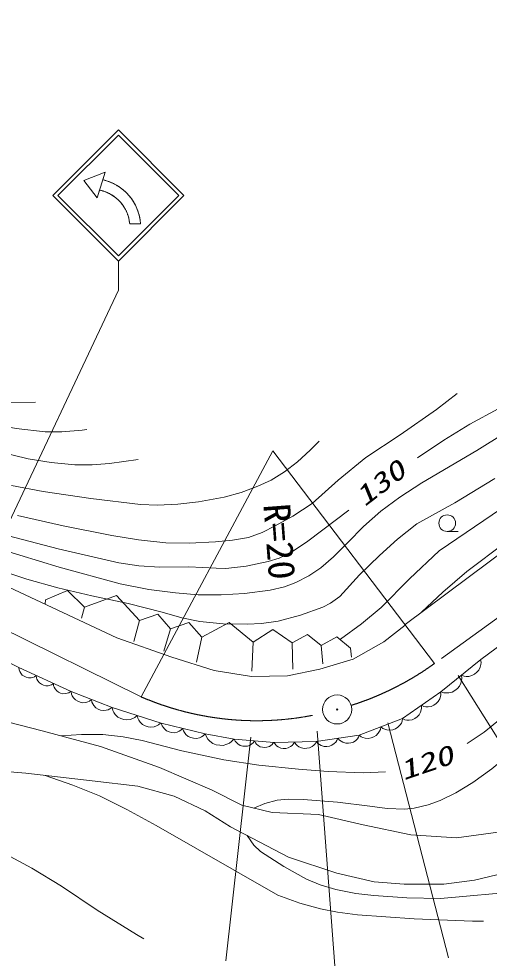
# Model space of a CAD drawing. Units: millimetres, scale not verified. Extents: x 40000 to 680000, y 20000 to 380000.
# Drawn here: x 141956 to 174232, y 239774 to 304271 of the extents above; entities that cross this region are included whole.
import ezdxf
from ezdxf.enums import TextEntityAlignment as Align

# ---------------------------------------------------------------- set-up
doc = ezdxf.new("R2010")
doc.units = ezdxf.units.MM
doc.header["$LTSCALE"] = 1000
doc.linetypes.add('CHAIN', pattern=[18.5, 12, -1.5, 3.5, -1.5])
for name, color, linetype, lineweight in [('M-BGD', 7, 'Continuous', 13), ('M-BGD-EXST', 7, 'Continuous', 13), ('M-BMK', 2, 'CHAIN', 13), ('M-BMK-SRVR', 3, 'Continuous', 13), ('M-STR-HTXT', 7, 'Continuous', 13), ('M-STR-STRC', 7, 'Continuous', 13)]:
    doc.layers.add(name, color=color, linetype=linetype, lineweight=lineweight)
doc.styles.add('ＭＳ ゴシック', font='')
doc.styles.get('ＭＳ ゴシック').set_extended_font_data('MS Gothic')

msp = doc.modelspace()

# ---------------------------------------------------------------- linework, layer by layer
at = {"layer": 'M-BGD'}
for p, q in [((168472, 262692), (182918, 273469)), ((161783, 268408), (164594, 270535)), ((171350, 269074), (172100, 269074)), ((173656, 260280), (182014, 266508)), ((139471, 266086), (148689, 261775)), ((143784, 264383), (145295, 265020)), ((145295, 265020), (146464, 263871)), ((146464, 263871), (148648, 264674)), ((148648, 264674), (150229, 262967)), ((143784, 264383), (143754, 264112)), ((146464, 263871), (146254, 263118)), ((150229, 262967), (151488, 263394)), ((151488, 263394), (152367, 262395)), ((150229, 262967), (149837, 261522)), ((152367, 262395), (153627, 262822)), ((153627, 262822), (154505, 261823)), ((154505, 261823), (156387, 262817)), ((156387, 262817), (158028, 261462)), ((167004, 261500), (168472, 262646)), ((168472, 262646), (168472, 262692)), ((152367, 262395), (151915, 260859)), ((158028, 261462), (159378, 262340)), ((159378, 262340), (160709, 261432)), ((160709, 261432), (161770, 262009)), ((161770, 262009), (162711, 261251)), ((138714, 261329), (141969, 259722)), ((148689, 261775), (152467, 260445)), ((154505, 261823), (154144, 260107)), ((158028, 261462), (157938, 259474)), ((160709, 261432), (160769, 259625)), ((162711, 261251), (163773, 261828)), ((162711, 261251), (162817, 259986)), ((163773, 261828), (164714, 261070)), ((164895, 260307), (167004, 261500)), ((164714, 261070), (164774, 260438)), ((152467, 260445), (155356, 259528)), ((162602, 259619), (164895, 260307)), ((170924, 258070), (173656, 260280)), ((173616, 259767), (173658, 259932)), ((173673, 260075), (173645, 260272)), ((173658, 259932), (173673, 260075)), ((141969, 259722), (141985, 259571)), ((141969, 259722), (145545, 258074)), ((141985, 259571), (142023, 259467)), ((142023, 259467), (142085, 259353)), ((142085, 259353), (142194, 259217)), ((155356, 259528), (157924, 259115)), ((160401, 259161), (162602, 259619)), ((173226, 259276), (173384, 259405)), ((173384, 259405), (173522, 259559)), ((173522, 259559), (173616, 259767)), ((142194, 259217), (142325, 259128)), ((142325, 259128), (142467, 259063)), ((142467, 259063), (142619, 259021)), ((142619, 259021), (142794, 259027)), ((142794, 259027), (142921, 259054)), ((142921, 259054), (143024, 259092)), ((143024, 259092), (143149, 259178)), ((143149, 259178), (143166, 259027)), ((143166, 259027), (143204, 258924)), ((143204, 258924), (143266, 258809)), ((143266, 258809), (143375, 258673)), ((143375, 258673), (143506, 258584)), ((157924, 259115), (160401, 259161)), ((172193, 258448), (172293, 258668)), ((172293, 258668), (172337, 258843)), ((172353, 258995), (172323, 259202)), ((172323, 259202), (172510, 259134)), ((172337, 258843), (172353, 258995)), ((172510, 259134), (172653, 259119)), ((172653, 259119), (172823, 259125)), ((172823, 259125), (173046, 259174)), ((173046, 259174), (173226, 259276)), ((143506, 258584), (143647, 258519)), ((143647, 258519), (143800, 258477)), ((143800, 258477), (143974, 258483)), ((143974, 258483), (144101, 258510)), ((144101, 258510), (144205, 258548)), ((144205, 258548), (144330, 258634)), ((144330, 258634), (144346, 258483)), ((144346, 258483), (144385, 258380)), ((144385, 258380), (144447, 258265)), ((144447, 258265), (144556, 258129)), ((144556, 258129), (144686, 258040)), ((144686, 258040), (144828, 257975)), ((145282, 257966), (145386, 258004)), ((145386, 258004), (145511, 258090)), ((145545, 258074), (145575, 257902)), ((145545, 258074), (148357, 256989)), ((168272, 256222), (170924, 258070)), ((170910, 257866), (170897, 258052)), ((170924, 258070), (171121, 257998)), ((171121, 257998), (171273, 257982)), ((171453, 257989), (171689, 258041)), ((171689, 258041), (171879, 258149)), ((171879, 258149), (172047, 258285)), ((172047, 258285), (172193, 258448)), ((144828, 257975), (144981, 257933)), ((144981, 257933), (145155, 257939)), ((145155, 257939), (145282, 257966)), ((145575, 257902), (145626, 257786)), ((145626, 257786), (145706, 257658)), ((145706, 257658), (145841, 257510)), ((145841, 257510), (145998, 257417)), ((145998, 257417), (146166, 257352)), ((146166, 257352), (146345, 257315)), ((146545, 257335), (146690, 257375)), ((146690, 257375), (146806, 257427)), ((146806, 257427), (146944, 257534)), ((146944, 257534), (146974, 257362)), ((146974, 257362), (147026, 257246)), ((170594, 257256), (170733, 257392)), ((170733, 257392), (170836, 257580)), ((170836, 257580), (170886, 257732)), ((170886, 257732), (170910, 257866)), ((171273, 257982), (171453, 257989)), ((136962, 257080), (143559, 255386)), ((146345, 257315), (146545, 257335)), ((147026, 257246), (147105, 257119)), ((147105, 257119), (147241, 256970)), ((147241, 256970), (147398, 256877)), ((147398, 256877), (147566, 256812)), ((147566, 256812), (147745, 256776)), ((147745, 256776), (147945, 256795)), ((147945, 256795), (148089, 256835)), ((148089, 256835), (148206, 256887)), ((148206, 256887), (148344, 256995)), ((148357, 256989), (148405, 256785)), ((148357, 256989), (151732, 255905)), ((148405, 256785), (148475, 256649)), ((169523, 256665), (169573, 256817)), ((169573, 256817), (169597, 256951)), ((169597, 256951), (169585, 257137)), ((169585, 257137), (169755, 257061)), ((169755, 257061), (169889, 257037)), ((169889, 257037), (170048, 257031)), ((170048, 257031), (170261, 257062)), ((170261, 257062), (170437, 257146)), ((170437, 257146), (170594, 257256)), ((148475, 256649), (148579, 256502)), ((148579, 256502), (148751, 256333)), ((148751, 256333), (148946, 256233)), ((148946, 256233), (149152, 256167)), ((149152, 256167), (149368, 256135)), ((149368, 256135), (149607, 256172)), ((149607, 256172), (149777, 256230)), ((149777, 256230), (149913, 256300)), ((149913, 256300), (150071, 256439)), ((150071, 256439), (150116, 256246)), ((150116, 256246), (150182, 256117)), ((150182, 256117), (150280, 255978)), ((165299, 255097), (168272, 256222)), ((168258, 256046), (168292, 256230)), ((168272, 256222), (168442, 256146)), ((168442, 256146), (168576, 256122)), ((168576, 256122), (168736, 256116)), ((168736, 256116), (168948, 256147)), ((168948, 256147), (169124, 256231)), ((169124, 256231), (169282, 256341)), ((169282, 256341), (169421, 256477)), ((169421, 256477), (169523, 256665)), ((150280, 255978), (150443, 255819)), ((150443, 255819), (150627, 255724)), ((150627, 255724), (150821, 255662)), ((150821, 255662), (151026, 255632)), ((151026, 255632), (151251, 255666)), ((151251, 255666), (151412, 255722)), ((151412, 255722), (151540, 255788)), ((151540, 255788), (151689, 255918)), ((151732, 255905), (151785, 255738)), ((151732, 255905), (154746, 255181)), ((151785, 255738), (151851, 255629)), ((151851, 255629), (151947, 255514)), ((151947, 255514), (152101, 255384)), ((152960, 255363), (153068, 255430)), ((153068, 255430), (153191, 255554)), ((153191, 255554), (153247, 255376)), ((166706, 255356), (166762, 255480)), ((166762, 255480), (166795, 255663)), ((166795, 255663), (166942, 255548)), ((166942, 255548), (167065, 255492)), ((167065, 255492), (167219, 255447)), ((167219, 255447), (167433, 255426)), ((167433, 255426), (167623, 255464)), ((167623, 255464), (167803, 255532)), ((167803, 255532), (167971, 255629)), ((167971, 255629), (168117, 255787)), ((168117, 255787), (168203, 255922)), ((168203, 255922), (168258, 256046)), ((143559, 255386), (147570, 254298)), ((152101, 255384), (152269, 255313)), ((152269, 255313), (152444, 255271)), ((152444, 255271), (152626, 255258)), ((152626, 255258), (152822, 255304)), ((152822, 255304), (152960, 255363)), ((153247, 255376), (153318, 255261)), ((153318, 255261), (153420, 255138)), ((153420, 255138), (153584, 254999)), ((153584, 254999), (153763, 254923)), ((153763, 254923), (153950, 254879)), ((153950, 254879), (154144, 254865)), ((154144, 254865), (154353, 254913)), ((154353, 254913), (154500, 254977)), ((154500, 254977), (154616, 255048)), ((154616, 255048), (154747, 255181)), ((154746, 255181), (154828, 254963)), ((154746, 255181), (156740, 254816)), ((154828, 254963), (154924, 254823)), ((154924, 254823), (155060, 254676)), ((156559, 254646), (156713, 254821)), ((156740, 254816), (156812, 254669)), ((156740, 254816), (159473, 254575)), ((162366, 254655), (165299, 255097)), ((163782, 254717), (163849, 254879)), ((163849, 254879), (163960, 254744)), ((165085, 254731), (165190, 254838)), ((165190, 254838), (165265, 254940)), ((165265, 254940), (165332, 255102)), ((165299, 255097), (165445, 254981)), ((165445, 254981), (165569, 254926)), ((165569, 254926), (165723, 254881)), ((165723, 254881), (165936, 254859)), ((165936, 254859), (166127, 254897)), ((166127, 254897), (166307, 254965)), ((166307, 254965), (166475, 255063)), ((166475, 255063), (166620, 255221)), ((166620, 255221), (166706, 255356)), ((147570, 254298), (151616, 252870)), ((155060, 254676), (155274, 254515)), ((155274, 254515), (155503, 254433)), ((155503, 254433), (155739, 254389)), ((155739, 254389), (155983, 254385)), ((155983, 254385), (156240, 254460)), ((156240, 254460), (156419, 254549)), ((156419, 254549), (156559, 254646)), ((156812, 254669), (156888, 254578)), ((156888, 254578), (156992, 254484)), ((156992, 254484), (157152, 254386)), ((157152, 254386), (157317, 254343)), ((157317, 254343), (157484, 254329)), ((157484, 254329), (157654, 254342)), ((157654, 254342), (157829, 254411)), ((157829, 254411), (157948, 254484)), ((157948, 254484), (158039, 254561)), ((158039, 254561), (158135, 254693)), ((158135, 254693), (158201, 254556)), ((158201, 254556), (158272, 254472)), ((158272, 254472), (158369, 254385)), ((158369, 254385), (158517, 254294)), ((158517, 254294), (158670, 254254)), ((158670, 254254), (158826, 254240)), ((158826, 254240), (158983, 254253)), ((158983, 254253), (159146, 254317)), ((159146, 254317), (159256, 254385)), ((159256, 254385), (159341, 254456)), ((159341, 254456), (159430, 254579)), ((159473, 254575), (162366, 254655)), ((159473, 254575), (159560, 254437)), ((159560, 254437), (159647, 254356)), ((159647, 254356), (159761, 254275)), ((159761, 254275), (159931, 254195)), ((159931, 254195), (160100, 254172)), ((160100, 254172), (160268, 254177)), ((160268, 254177), (160435, 254209)), ((160435, 254209), (160601, 254298)), ((160601, 254298), (160710, 254385)), ((160710, 254385), (160792, 254471)), ((160792, 254471), (160872, 254614)), ((160872, 254614), (160966, 254466)), ((160966, 254466), (161059, 254379)), ((161059, 254379), (161181, 254292)), ((161181, 254292), (161363, 254207)), ((161363, 254207), (161544, 254182)), ((161544, 254182), (161724, 254187)), ((161724, 254187), (161903, 254222)), ((161903, 254222), (162081, 254317)), ((162081, 254317), (162198, 254410)), ((162198, 254410), (162286, 254503)), ((162286, 254503), (162371, 254655)), ((162366, 254655), (162477, 254520)), ((162477, 254520), (162579, 254445)), ((162579, 254445), (162711, 254374)), ((162711, 254374), (162903, 254311)), ((162903, 254311), (163085, 254309)), ((163085, 254309), (163263, 254335)), ((163263, 254335), (163437, 254392)), ((163437, 254392), (163601, 254508)), ((163601, 254508), (163707, 254615)), ((163707, 254615), (163782, 254717)), ((163960, 254744), (164063, 254668)), ((164063, 254668), (164195, 254597)), ((164195, 254597), (164386, 254535)), ((164386, 254535), (164568, 254532)), ((164568, 254532), (164746, 254559)), ((164746, 254559), (164920, 254615)), ((164920, 254615), (165085, 254731)), ((142441, 252467), (137987, 252841)), ((151616, 252870), (155219, 251307)), ((146996, 251957), (142441, 252467)), ((150123, 251583), (146996, 251957)), ((152605, 250904), (150123, 251583)), ((154746, 249884), (152605, 250904)), ((155219, 251307), (157259, 250287)), ((157259, 250287), (159332, 249777)), ((156475, 248796), (154746, 249884)), ((159332, 249777), (162528, 249641)), ((162528, 249641), (165587, 248927)), ((160452, 246722), (156475, 248796)), ((165587, 248927), (168860, 248247)), ((171987, 248043), (174843, 248417)), ((168860, 248247), (171987, 248043)), ((163783, 245601), (160452, 246722)), ((166333, 245023), (163783, 245601)), ((173234, 245125), (171126, 244853)), ((175239, 245601), (173234, 245125)), ((168407, 244853), (166333, 245023)), ((171126, 244853), (168407, 244853))]:
    msp.add_line(p, q, dxfattribs=at)
for points in [[(169314, 274124), (171120, 275348), (172909, 276436), (174841, 277496), (176640, 278604), (178369, 279961), (180171, 281508), (187622, 287727), (194723, 294083), (196300, 295288), (197952, 296413), (200935, 298230), (204064, 300008), (206620, 301343), (209162, 302789), (211247, 304271)], [(76012, 302275), (79831, 300838), (83574, 299322), (86869, 297872), (90375, 296446), (99403, 293175), (102477, 292200), (105602, 291100), (108935, 289652), (112207, 288118), (114520, 286929), (116775, 285654), (119170, 284203), (121598, 282847), (124135, 281661), (127069, 280410), (136091, 277450), (137983, 276918), (139934, 276483), (141775, 276153), (143764, 275923), (144898, 275915), (146294, 276028), (146620, 276063)], [(75253, 300681), (76973, 300150), (78761, 299485), (80673, 298615), (82629, 297608), (85050, 296402), (87601, 295248), (96281, 291477), (105338, 288684), (107992, 287793), (110724, 286768), (113323, 285690), (116053, 284443), (124562, 280140), (126010, 279462), (127596, 278839), (136711, 275606), (139493, 274815), (142593, 274052), (144174, 273802), (145810, 273648), (146992, 273638), (148186, 273733), (150151, 274024)], [(164021, 261672), (165477, 262732), (166815, 263843), (168773, 265830), (170808, 267745), (178712, 273127), (182002, 275395), (185237, 277755), (188516, 280412), (192115, 283185), (193911, 284459), (195768, 285639), (204150, 290230), (207022, 291878), (209779, 293583), (212664, 295898), (215458, 297995)], [(169592, 263528), (171046, 264905), (172696, 266315), (175372, 268334), (178166, 270315), (180188, 271683), (182368, 273289), (184088, 274661), (185688, 276065), (187521, 277699), (189686, 279475), (191328, 280739), (193281, 282106), (201641, 287106), (203742, 288266), (205717, 289246), (208992, 290753), (212500, 292493), (216293, 294739)], [(141876, 270175), (144991, 269462), (148328, 268806), (150176, 268497), (152044, 268296), (153639, 268279), (155442, 268369), (156623, 268465), (157721, 268660), (158654, 269008), (159553, 269460), (160766, 270126), (162076, 270991), (163861, 272597), (165770, 274157), (168127, 275700), (170615, 277457), (172034, 278556)], [(141247, 277923), (143104, 277942)], [(140655, 267868), (144730, 266628), (148913, 265471), (150878, 265093), (152707, 264850), (154252, 264733), (155848, 264728), (157449, 264821), (159212, 265046), (160184, 265279), (160954, 265560), (161850, 266015), (162684, 266576), (163556, 267327), (164538, 268325), (165597, 269404), (166802, 270460), (168093, 271420), (169603, 272400), (173391, 274629), (177273, 277057)], [(123130, 275994), (126942, 274526), (130757, 272935), (133480, 271674), (136181, 270535), (138445, 269669), (140728, 268913), (144668, 267887), (148808, 266921), (150195, 266716), (151625, 266618), (153623, 266636), (155509, 266555), (156157, 266525)], [(141458, 272234), (143620, 271823), (146906, 271328), (150301, 270925), (151467, 270887), (152866, 270952), (154279, 271108), (156051, 271433), (157210, 271746), (158360, 272172), (159262, 272605), (160192, 273174), (161072, 273847), (161958, 274657), (162576, 275270)], [(139842, 266684), (142502, 265793), (144636, 265199), (146975, 264657), (149455, 264134), (151790, 263527), (153137, 263142), (154376, 262889), (155971, 262738), (157617, 262697), (158616, 262747), (159748, 262914), (161290, 263331), (162821, 263868), (163350, 264140), (163982, 264603), (165327, 266093), (166701, 267419), (167938, 268540), (169265, 269592), (171864, 271043), (174608, 272699)], [(158092, 250082), (158832, 250396), (159673, 250628), (160466, 250703), (161477, 250680), (163818, 250497), (166044, 250216), (167241, 250048), (168436, 250001), (169073, 250064), (170049, 250295), (170863, 250592), (171942, 251117), (173119, 251833), (174418, 252766), (175821, 253961), (177422, 255470), (180528, 258539), (183620, 261747), (186321, 265034), (189037, 268517), (189961, 270003)], [(156157, 266525), (157547, 266696), (159061, 267001), (159825, 267248), (160597, 267610), (161783, 268408)], [(172720, 254505), (173882, 255302), (175129, 256307), (175902, 257044), (176689, 257947), (178256, 260026), (179815, 262286), (180339, 263221), (180822, 264322), (181304, 265979)], [(144849, 255036), (146248, 255131), (147715, 255128), (149108, 254973), (150423, 254717), (153133, 254016), (156018, 253385), (158431, 253038), (161149, 252758), (163186, 252588), (165584, 252509), (167115, 252573)], [(143776, 252318), (145665, 251661), (147482, 250914), (149370, 249993), (151378, 248896), (159719, 244092), (161229, 243561), (162660, 243170), (163834, 242926), (165189, 242758), (169087, 242481), (173080, 242306), (173851, 242306)], [(134426, 250927), (134488, 250327), (134690, 249660), (134904, 249311), (135335, 248878), (135683, 248676), (136253, 248501), (137488, 248300), (138650, 247997), (139698, 247606), (140778, 247085), (142849, 245953), (144877, 244719), (147341, 243068), (150028, 241397), (150532, 241095)], [(157621, 248198), (158076, 247540), (158530, 247103), (160130, 246076), (161704, 245204), (162628, 244820), (163713, 244491), (165088, 244221), (166311, 244079), (168585, 243915), (170888, 243869), (176487, 244382)]]:
    msp.add_lwpolyline(points, dxfattribs=at)
msp.add_circle((171350, 269644), 570, dxfattribs=at)
at = {"layer": 'M-BGD-EXST'}
for p, q in [((172099, 259186), (181890, 243574)), ((167270, 255944), (171438, 239803)), ((157876, 254952), (156156, 239604))]:
    msp.add_line(p, q, dxfattribs=at)
at = {"layer": 'M-BMK'}
for p, q in [((195683, 278209), (170472, 260005)), ((150357, 257714), (127572, 268969))]:
    msp.add_line(p, q, dxfattribs=at)
for centre, start, end in [((158745, 276206), 287.49706, 305.89952), ((158280, 276078), 246.66377, 283.14815)]:
    msp.add_arc(centre, 20000, start, end, dxfattribs=at)
at = {"layer": 'M-BMK-SRVR'}
for radius in [1000, 40]:
    msp.add_circle((163797, 256854), radius, dxfattribs=at)
at = {"layer": 'M-STR-HTXT'}
for p, q in [((159375, 274616), (150357, 257714)), ((170472, 260005), (159375, 274616))]:
    msp.add_line(p, q, dxfattribs=at)
at = {"layer": 'M-STR-STRC'}
for p, q in [((144287, 292139), (148787, 296639)), ((144640, 292139), (148787, 296285)), ((153287, 292139), (148787, 296639)), ((152933, 292139), (148787, 296285)), ((147880, 293736), (146410, 293172)), ((147880, 293736), (146410, 293172)), ((147880, 293736), (146410, 293172)), ((147880, 293736), (146410, 293172)), ((147880, 293736), (147322, 291988)), ((147880, 293736), (147322, 291988)), ((147322, 291988), (147880, 293736)), ((147714, 293217), (147880, 293736)), ((146410, 293172), (147322, 291988)), ((146410, 293172), (147322, 291988)), ((146410, 293172), (147322, 291988)), ((146410, 293172), (147322, 291988)), ((147714, 293217), (147487, 292507)), ((147714, 293217), (147487, 292507)), ((147714, 293217), (147752, 293208)), ((147808, 293194), (147752, 293208)), ((147864, 293180), (147808, 293194)), ((147920, 293164), (147864, 293180)), ((147976, 293147), (147920, 293164)), ((148031, 293129), (147976, 293147)), ((148086, 293111), (148031, 293129)), ((148141, 293091), (148086, 293111)), ((148195, 293070), (148141, 293091)), ((148249, 293049), (148195, 293070)), ((148302, 293026), (148249, 293049)), ((148356, 293003), (148302, 293026)), ((148408, 292978), (148356, 293003)), ((148461, 292953), (148408, 292978)), ((148512, 292927), (148461, 292953)), ((148564, 292900), (148512, 292927)), ((148615, 292872), (148564, 292900)), ((148665, 292843), (148615, 292872)), ((148715, 292813), (148665, 292843)), ((147322, 291988), (147487, 292507)), ((147492, 292506), (147536, 292497)), ((147536, 292497), (147580, 292487)), ((147580, 292487), (147624, 292476)), ((147624, 292476), (147667, 292465)), ((147667, 292465), (147711, 292453)), ((147711, 292453), (147754, 292440)), ((147754, 292440), (147797, 292426)), ((147797, 292426), (147840, 292411)), ((147840, 292411), (147882, 292396)), ((147882, 292396), (147924, 292380)), ((147924, 292380), (147966, 292363)), ((147966, 292363), (148008, 292346)), ((148008, 292346), (148049, 292328)), ((148049, 292328), (148090, 292309)), ((148090, 292309), (148131, 292289)), ((148131, 292289), (148171, 292269)), ((148171, 292269), (148211, 292248)), ((148211, 292248), (148250, 292226)), ((148250, 292226), (148290, 292204)), ((148290, 292204), (148328, 292181)), ((148328, 292181), (148367, 292157)), ((148764, 292783), (148715, 292813)), ((148813, 292751), (148764, 292783)), ((148861, 292719), (148813, 292751)), ((148909, 292686), (148861, 292719)), ((148956, 292652), (148909, 292686)), ((149003, 292617), (148956, 292652)), ((149049, 292582), (149003, 292617)), ((149094, 292545), (149049, 292582)), ((149138, 292508), (149094, 292545)), ((149182, 292470), (149138, 292508)), ((149226, 292431), (149182, 292470)), ((149268, 292392), (149226, 292431)), ((149310, 292352), (149268, 292392)), ((149351, 292311), (149310, 292352)), ((149392, 292269), (149351, 292311)), ((149432, 292227), (149392, 292269)), ((149471, 292184), (149432, 292227)), ((149509, 292140), (149471, 292184)), ((144287, 292139), (148787, 287638)), ((144640, 292139), (148787, 287992)), ((148367, 292157), (148405, 292132)), ((148405, 292132), (148442, 292107)), ((148442, 292107), (148479, 292082)), ((148479, 292082), (148516, 292055)), ((148516, 292055), (148552, 292028)), ((148552, 292028), (148588, 292001)), ((148588, 292001), (148623, 291972)), ((148623, 291972), (148658, 291944)), ((148658, 291944), (148692, 291914)), ((148692, 291914), (148725, 291884)), ((148725, 291884), (148759, 291853)), ((148759, 291853), (148791, 291822)), ((148787, 287992), (152933, 292139)), ((148787, 287639), (153287, 292139)), ((148791, 291822), (148823, 291790)), ((148823, 291790), (148855, 291758)), ((148855, 291758), (148886, 291725)), ((148886, 291725), (148916, 291692)), ((148916, 291692), (148946, 291658)), ((148946, 291658), (148975, 291623)), ((148975, 291623), (149003, 291588)), ((149003, 291588), (149031, 291553)), ((149031, 291553), (149059, 291517)), ((149546, 292096), (149509, 292140)), ((149583, 292051), (149546, 292096)), ((149619, 292005), (149583, 292051)), ((149654, 291959), (149619, 292005)), ((149688, 291912), (149654, 291959)), ((149722, 291865), (149688, 291912)), ((149754, 291817), (149722, 291865)), ((149786, 291768), (149754, 291817)), ((149817, 291719), (149786, 291768)), ((149847, 291669), (149817, 291719)), ((149877, 291619), (149847, 291669)), ((149905, 291568), (149877, 291619)), ((149932, 291517), (149905, 291568)), ((149059, 291517), (149085, 291481)), ((149085, 291481), (149111, 291444)), ((149111, 291444), (149137, 291407)), ((149137, 291407), (149162, 291369)), ((149162, 291369), (149186, 291331)), ((149186, 291331), (149209, 291292)), ((149209, 291292), (149232, 291253)), ((149232, 291253), (149254, 291214)), ((149254, 291214), (149275, 291174)), ((149275, 291174), (149296, 291134)), ((149296, 291134), (149316, 291093)), ((149316, 291093), (149335, 291053)), ((149335, 291053), (149353, 291011)), ((149353, 291011), (149371, 290970)), ((149371, 290970), (149388, 290928)), ((149388, 290928), (149405, 290886)), ((149405, 290886), (149420, 290844)), ((149959, 291466), (149932, 291517)), ((149984, 291413), (149959, 291466)), ((150009, 291361), (149984, 291413)), ((150033, 291308), (150009, 291361)), ((150056, 291255), (150033, 291308)), ((150078, 291201), (150056, 291255)), ((150099, 291147), (150078, 291201)), ((150119, 291092), (150099, 291147)), ((150138, 291037), (150119, 291092)), ((150156, 290982), (150138, 291037)), ((150173, 290927), (150156, 290982)), ((150189, 290871), (150173, 290927)), ((149420, 290844), (149435, 290801)), ((149435, 290801), (149449, 290758)), ((149449, 290758), (149463, 290715)), ((149463, 290715), (149475, 290672)), ((149475, 290672), (149487, 290628)), ((149487, 290628), (149498, 290585)), ((149498, 290585), (149509, 290541)), ((149509, 290541), (149518, 290497)), ((149518, 290497), (149527, 290452)), ((149527, 290452), (149535, 290408)), ((149535, 290408), (149542, 290363)), ((149542, 290363), (149549, 290319)), ((149549, 290319), (149554, 290274)), ((149554, 290274), (149559, 290229)), ((150205, 290815), (150189, 290871)), ((150219, 290759), (150205, 290815)), ((150232, 290702), (150219, 290759)), ((150245, 290645), (150232, 290702)), ((150256, 290588), (150245, 290645)), ((150266, 290531), (150256, 290588)), ((150275, 290474), (150266, 290531)), ((150284, 290416), (150275, 290474)), ((150291, 290359), (150284, 290416)), ((150297, 290301), (150291, 290359)), ((150302, 290243), (150297, 290301)), ((150307, 290185), (150302, 290243)), ((149559, 290229), (149563, 290184)), ((149563, 290184), (150307, 290185)), ((150307, 290185), (149563, 290184)), ((148787, 287638), (148787, 285638)), ((148787, 285638), (139395, 265714)), ((162435, 255369), (164289, 230664))]:
    msp.add_line(p, q, dxfattribs=at)
for radius, start, end in [(3327, 3.70323, 77.37188), (2586, 4.73997, 78.83443)]:
    msp.add_arc((146987, 289971), radius, start, end, dxfattribs=at)

# ---------------------------------------------------------------- texts
at = {"layer": 'M-BGD', "style": 'ＭＳ ゴシック', "oblique": 15, "width": 1.4}
for s, rotation, p in [('130', 37.4, (165908, 270411)), ('120', 18.8, (168471, 251595))]:
    msp.add_text(s, height=1320, rotation=rotation, dxfattribs=at).set_placement(p, align=Align.BOTTOM_LEFT)
at = {"layer": 'M-STR-HTXT', "style": 'ＭＳ ゴシック', "width": 1.05}
msp.add_text('R=20', height=1833, rotation=274.4, dxfattribs=at).set_placement((158187, 270881), align=Align.BOTTOM_LEFT)

doc.saveas('drawing.dxf')
